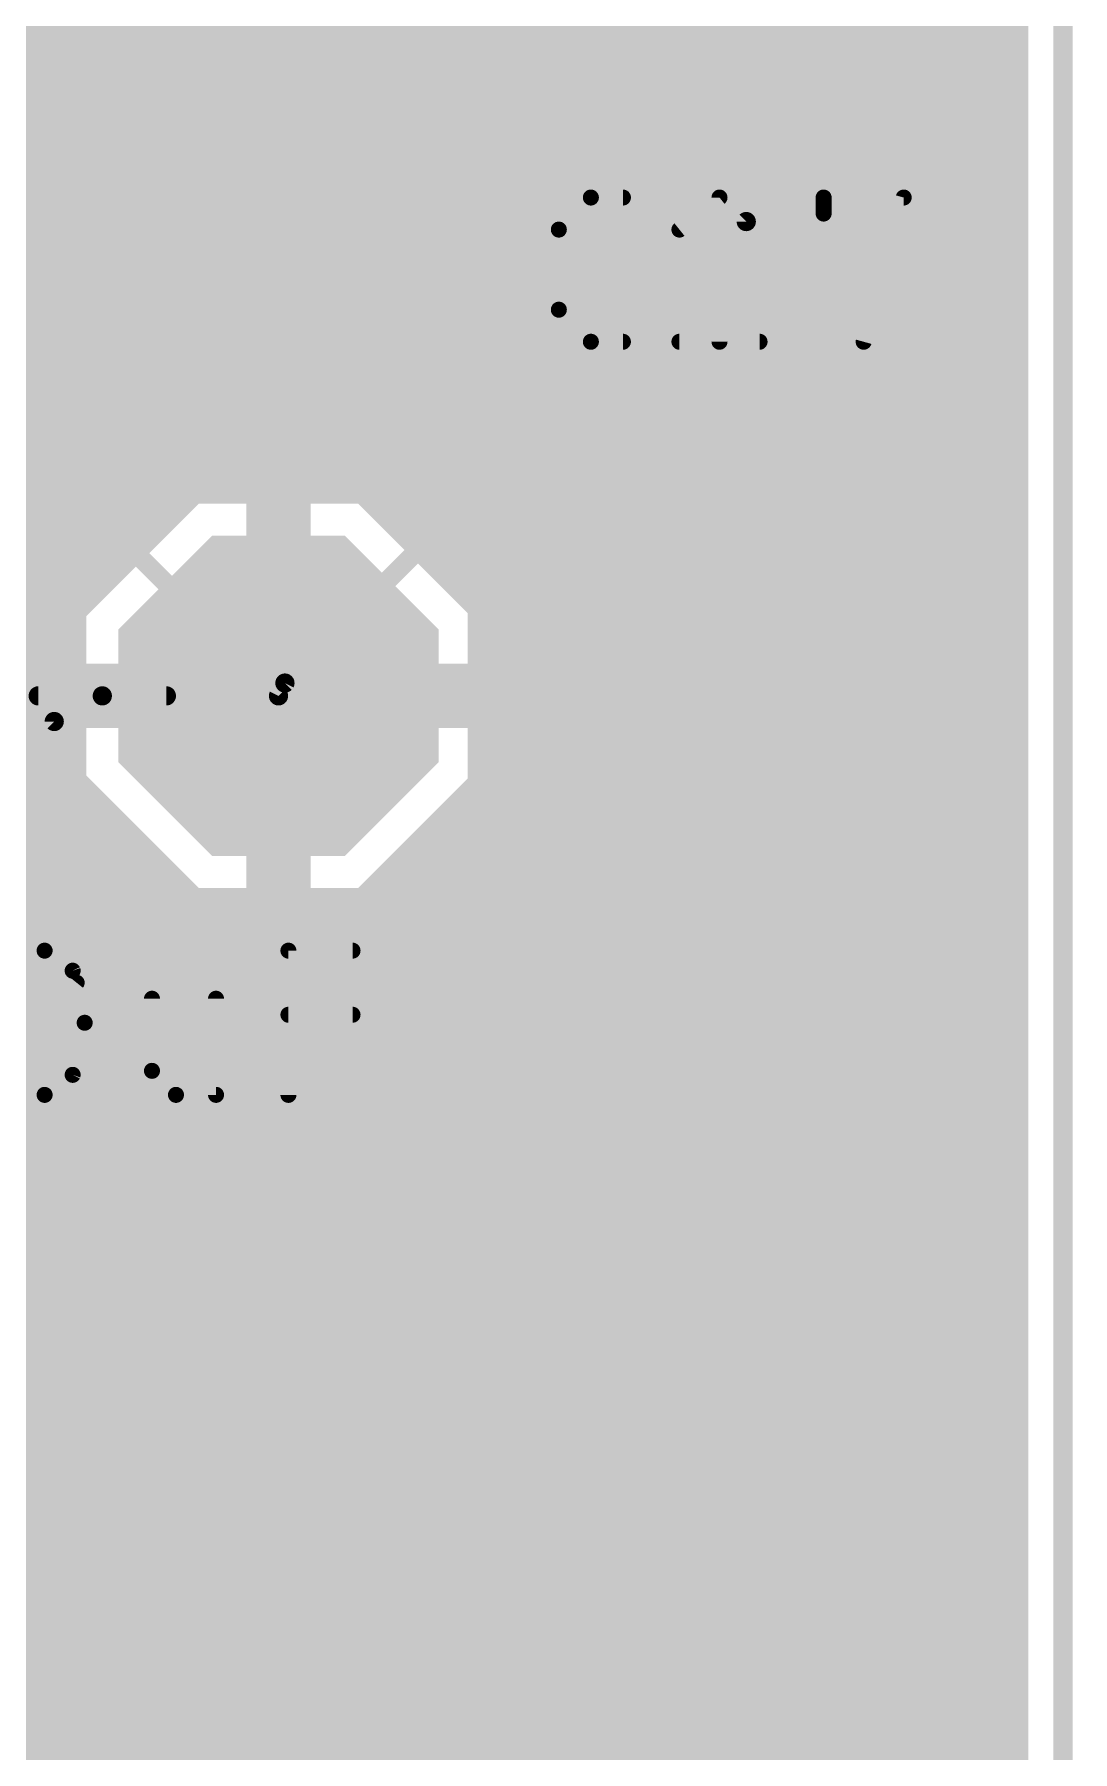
# Model space of a CAD drawing. Extents: x -50 to 50, y 0 to 88.
# Drawn here: x 15.84 to 24.08, y 50.05 to 63.66 of the extents above; entities that cross this region are included whole.
import ezdxf

# ---------------------------------------------------------------- set-up
doc = ezdxf.new("R2010")
doc.units = 0
for name, color, linetype in [('1', 12, 'CONTINUOUS'), ('16', 132, 'CONTINUOUS'), ('17', 110, 'CONTINUOUS'), ('20', 31, 'CONTINUOUS'), ('21', 253, 'CONTINUOUS'), ('25', 253, 'CONTINUOUS'), ('27', 253, 'CONTINUOUS'), ('51', 253, 'CONTINUOUS')]:
    doc.layers.add(name, color=color, linetype=linetype)

# ---------------------------------------------------------------- blocks, each defined once
blk = doc.blocks.new('RECT')
blk.add_solid([(-0.5, -0.5), (0.5, -0.5), (-0.5, 0.5), (0.5, 0.5)])
blk = doc.blocks.new('OCTAGONP')
at = {"const_width": 0.5}
blk.add_lwpolyline([(-0.25, -0.1036), (-0.25, 0.1036), (-0.1036, 0.25), (0.1036, 0.25), (0.25, 0.1036), (0.25, -0.1036), (0.1036, -0.25), (-0.1036, -0.25), (-0.25, -0.1036), (-0.25, 0.1036)], dxfattribs=at)

msp = doc.modelspace()

# ---------------------------------------------------------------- linework, layer by layer
at = {"layer": '1'}
for points, const_width in [([(20.4216, 71.628), (20.4216, 23.4696)], 0.1524), ([(20.9002, 23.6678), (20.9002, 67.4255)], 0.5), ([(19.3548, 66.7512), (19.3548, 24.0792)], 0.1524), ([(18.8762, 66.2319), (18.8762, 59.8326)], 0.5), ([(23.4738, 65.718), (23.4738, 21.0942)], 0.5), ([(17.78, 58.42), (11.43, 64.77)], 0.1524), ([(3.2533, 63.5), (18.8762, 63.5)], 0.5), ([(20.9002, 63.5), (23.4738, 63.5)], 0.5), ([(2.7533, 63), (18.8762, 63)], 0.5), ([(20.9002, 63), (23.4738, 63)], 0.5), ([(2.2533, 62.5), (18.8762, 62.5)], 0.5), ([(20.9002, 62.5), (23.4738, 62.5)], 0.5), ([(12.3733, 62), (18.8762, 62)], 0.5), ([(20.9002, 62), (23.4738, 62)], 0.5), ([(12.7243, 61.5), (18.8762, 61.5)], 0.5), ([(20.9002, 61.5), (23.4738, 61.5)], 0.5), ([(12.8324, 61), (18.8762, 61)], 0.5), ([(20.9002, 61), (23.4738, 61)], 0.5), ([(12.8324, 60.5), (18.8762, 60.5)], 0.5), ([(20.9002, 60.5), (23.4738, 60.5)], 0.5), ([(17.0452, 60.194), (16.006, 59.1548)], 0.5), ([(17.776, 60.194), (17.0452, 60.194)], 0.5), ([(17.776, 58.424), (17.776, 60.194)], 0.5), ([(18.5148, 60.194), (17.784, 60.194)], 0.5), ([(17.784, 60.194), (17.784, 58.424)], 0.5), ([(18.8762, 59.8326), (18.5148, 60.194)], 0.5), ([(13.2557, 60), (16.8512, 60)], 0.5), ([(17.776, 60), (17.784, 60)], 0.5), ([(18.7088, 60), (18.8762, 60)], 0.5), ([(20.9002, 60), (23.4738, 60)], 0.5), ([(13.9851, 59.5), (16.3512, 59.5)], 0.5), ([(17.776, 59.5), (17.784, 59.5)], 0.5), ([(20.9002, 59.5), (23.4738, 59.5)], 0.5), ([(16.006, 59.1548), (16.006, 58.424)], 0.5), ([(14.2699, 59), (16.006, 59)], 0.5), ([(17.776, 59), (17.784, 59)], 0.5), ([(20.9002, 59), (23.4738, 59)], 0.5), ([(14.3724, 58.5), (16.006, 58.5)], 0.5), ([(16.006, 58.424), (17.776, 58.424)], 0.5), ([(17.776, 58.416), (16.006, 58.416)], 0.5), ([(16.006, 58.416), (16.006, 57.6852)], 0.5), ([(17.776, 58.5), (17.784, 58.5)], 0.5), ([(17.784, 58.424), (17.776, 58.424)], 0.5), ([(17.776, 58.424), (17.776, 58.416)], 0.5), ([(17.776, 56.646), (17.776, 58.416)], 0.5), ([(17.776, 58.416), (17.784, 58.416)], 0.5), ([(17.784, 58.416), (17.784, 56.646)], 0.5), ([(20.9002, 58.5), (23.4738, 58.5)], 0.5), ([(14.3362, 58), (16.006, 58)], 0.5), ([(17.776, 58), (17.784, 58)], 0.5), ([(20.9002, 58), (23.4738, 58)], 0.5), ([(16.006, 57.6852), (17.0452, 56.646)], 0.5), ([(14.1291, 57.5), (16.1912, 57.5)], 0.5), ([(17.776, 57.5), (17.784, 57.5)], 0.5), ([(20.9002, 57.5), (23.4738, 57.5)], 0.5), ([(13.642, 57), (16.6912, 57)], 0.5), ([(17.776, 57), (17.784, 57)], 0.5), ([(18.5148, 56.646), (18.8762, 57.0074)], 0.5), ([(18.8688, 57), (18.8762, 57)], 0.5), ([(18.8762, 57.0074), (18.8762, 25.4929)], 0.5), ([(20.9002, 57), (23.4738, 57)], 0.5), ([(17.0452, 56.646), (17.776, 56.646)], 0.5), ([(17.784, 56.646), (18.5148, 56.646)], 0.5), ([(12.8714, 56.5), (18.8762, 56.5)], 0.5), ([(20.9002, 56.5), (23.4738, 56.5)], 0.5), ([(12.8714, 56), (18.8762, 56)], 0.5), ([(20.9002, 56), (23.4738, 56)], 0.5), ([(12.8714, 55.5), (18.8762, 55.5)], 0.5), ([(20.9002, 55.5), (23.4738, 55.5)], 0.5), ([(12.8714, 55), (18.8762, 55)], 0.5), ([(20.9002, 55), (23.4738, 55)], 0.5), ([(12.8714, 54.5), (18.8762, 54.5)], 0.5), ([(20.9002, 54.5), (23.4738, 54.5)], 0.5), ([(12.8714, 54), (18.8762, 54)], 0.5), ([(20.9002, 54), (23.4738, 54)], 0.5), ([(12.8714, 53.5), (18.8762, 53.5)], 0.5), ([(20.9002, 53.5), (23.4738, 53.5)], 0.5), ([(12.8714, 53), (18.8762, 53)], 0.5), ([(20.9002, 53), (23.4738, 53)], 0.5), ([(12.8714, 52.5), (18.8762, 52.5)], 0.5), ([(20.9002, 52.5), (23.4738, 52.5)], 0.5), ([(12.8714, 52), (18.8762, 52)], 0.5), ([(20.9002, 52), (23.4738, 52)], 0.5), ([(12.8714, 51.5), (18.8762, 51.5)], 0.5), ([(20.9002, 51.5), (23.4738, 51.5)], 0.5), ([(12.8714, 51), (18.8762, 51)], 0.5), ([(20.9002, 51), (23.4738, 51)], 0.5), ([(12.8714, 50.5), (18.8762, 50.5)], 0.5), ([(20.9002, 50.5), (23.4738, 50.5)], 0.5), ([(12.8714, 50), (18.8762, 50)], 0.5), ([(20.9002, 50), (23.4738, 50)], 0.5)]:
    msp.add_lwpolyline(points, dxfattribs=dict(at, const_width=const_width))
for points, const_width in [([(18.8762, 63.375, 1), (18.8762, 63.625)], 0.25), ([(20.9002, 63.625, 1), (20.9002, 63.375)], 0.25), ([(23.4738, 63.375, 1), (23.4738, 63.625)], 0.25), ([(18.8762, 62.875, 1), (18.8762, 63.125)], 0.25), ([(20.9002, 63.125, 1), (20.9002, 62.875)], 0.25), ([(23.4738, 62.875, 1), (23.4738, 63.125)], 0.25), ([(18.8762, 62.375, 1), (18.8762, 62.625)], 0.25), ([(20.9002, 62.625, 1), (20.9002, 62.375)], 0.25), ([(23.4738, 62.375, 1), (23.4738, 62.625)], 0.25), ([(18.8762, 61.875, 1), (18.8762, 62.125)], 0.25), ([(20.9002, 62.125, 1), (20.9002, 61.875)], 0.25), ([(23.4738, 61.875, 1), (23.4738, 62.125)], 0.25), ([(18.8762, 61.375, 1), (18.8762, 61.625)], 0.25), ([(20.9002, 61.625, 1), (20.9002, 61.375)], 0.25), ([(23.4738, 61.375, 1), (23.4738, 61.625)], 0.25), ([(18.8762, 60.875, 1), (18.8762, 61.125)], 0.25), ([(20.9002, 61.125, 1), (20.9002, 60.875)], 0.25), ([(23.4738, 60.875, 1), (23.4738, 61.125)], 0.25), ([(18.8762, 60.375, 1), (18.8762, 60.625)], 0.25), ([(20.9002, 60.625, 1), (20.9002, 60.375)], 0.25), ([(23.4738, 60.375, 1), (23.4738, 60.625)], 0.25), ([(17.0452, 60.319, 1), (17.0452, 60.069)], 0.25), ([(17.1336, 60.1056, 1), (16.9568, 60.2824)], 0.25), ([(17.901, 60.194, 1), (17.651, 60.194)], 0.25), ([(17.784, 60.319, 1), (17.784, 60.069)], 0.25), ([(17.909, 60.194, 1), (17.659, 60.194)], 0.25), ([(17.776, 60.069, 1), (17.776, 60.319)], 0.25), ([(18.6032, 60.2824, 1), (18.4264, 60.1056)], 0.25), ([(18.5148, 60.069, 1), (18.5148, 60.319)], 0.25), ([(16.8512, 59.875, 1), (16.8512, 60.125)], 0.25), ([(17.776, 60.125, 1), (17.776, 59.875)], 0.25), ([(17.784, 59.875, 1), (17.784, 60.125)], 0.25), ([(18.7088, 60.125, 1), (18.7088, 59.875)], 0.25), ([(18.8762, 59.875, 1), (18.8762, 60.125)], 0.25), ([(20.9002, 60.125, 1), (20.9002, 59.875)], 0.25), ([(23.4738, 59.875, 1), (23.4738, 60.125)], 0.25), ([(18.7878, 59.7442, 1), (18.9646, 59.921)], 0.25), ([(18.7512, 59.8326, 1), (19.0012, 59.8326)], 0.25), ([(16.3512, 59.375, 1), (16.3512, 59.625)], 0.25), ([(17.776, 59.625, 1), (17.776, 59.375)], 0.25), ([(17.784, 59.375, 1), (17.784, 59.625)], 0.25), ([(20.9002, 59.625, 1), (20.9002, 59.375)], 0.25), ([(23.4738, 59.375, 1), (23.4738, 59.625)], 0.25), ([(16.131, 59.1548, 1), (15.881, 59.1548)], 0.25), ([(15.9176, 59.2432, 1), (16.0944, 59.0664)], 0.25), ([(16.006, 58.875, 1), (16.006, 59.125)], 0.25), ([(17.776, 59.125, 1), (17.776, 58.875)], 0.25), ([(17.784, 58.875, 1), (17.784, 59.125)], 0.25), ([(20.9002, 59.125, 1), (20.9002, 58.875)], 0.25), ([(23.4738, 58.875, 1), (23.4738, 59.125)], 0.25), ([(16.006, 58.549, 1), (16.006, 58.299)], 0.25), ([(16.006, 58.541, 1), (16.006, 58.291)], 0.25), ([(16.131, 58.416, 1), (15.881, 58.416)], 0.25), ([(16.006, 58.375, 1), (16.006, 58.625)], 0.25), ([(17.776, 58.625, 1), (17.776, 58.375)], 0.25), ([(17.776, 58.549, 1), (17.776, 58.299)], 0.25), ([(17.901, 58.424, 1), (17.651, 58.424)], 0.25), ([(17.901, 58.416, 1), (17.651, 58.416)], 0.25), ([(17.776, 58.541, 1), (17.776, 58.291)], 0.25), ([(17.909, 58.416, 1), (17.659, 58.416)], 0.25), ([(17.776, 58.299, 1), (17.776, 58.549)], 0.25), ([(17.776, 58.291, 1), (17.776, 58.541)], 0.25), ([(17.784, 58.375, 1), (17.784, 58.625)], 0.25), ([(17.784, 58.299, 1), (17.784, 58.549)], 0.25), ([(17.784, 58.291, 1), (17.784, 58.541)], 0.25), ([(20.9002, 58.625, 1), (20.9002, 58.375)], 0.25), ([(23.4738, 58.375, 1), (23.4738, 58.625)], 0.25), ([(15.881, 58.424, 1), (16.131, 58.424)], 0.25), ([(17.651, 58.424, 1), (17.901, 58.424)], 0.25), ([(17.651, 58.416, 1), (17.901, 58.416)], 0.25), ([(17.659, 58.424, 1), (17.909, 58.424)], 0.25), ([(17.7531, 58.3931, 1), (17.8069, 58.4469)], 0.0762), ([(16.006, 57.875, 1), (16.006, 58.125)], 0.25), ([(17.776, 58.125, 1), (17.776, 57.875)], 0.25), ([(17.784, 57.875, 1), (17.784, 58.125)], 0.25), ([(20.9002, 58.125, 1), (20.9002, 57.875)], 0.25), ([(23.4738, 57.875, 1), (23.4738, 58.125)], 0.25), ([(16.0944, 57.7736, 1), (15.9176, 57.5968)], 0.25), ([(15.881, 57.6852, 1), (16.131, 57.6852)], 0.25), ([(16.1912, 57.375, 1), (16.1912, 57.625)], 0.25), ([(17.776, 57.625, 1), (17.776, 57.375)], 0.25), ([(17.784, 57.375, 1), (17.784, 57.625)], 0.25), ([(20.9002, 57.625, 1), (20.9002, 57.375)], 0.25), ([(23.4738, 57.375, 1), (23.4738, 57.625)], 0.25), ([(16.6912, 56.875, 1), (16.6912, 57.125)], 0.25), ([(17.776, 57.125, 1), (17.776, 56.875)], 0.25), ([(17.784, 56.875, 1), (17.784, 57.125)], 0.25), ([(18.8688, 57.125, 1), (18.8688, 56.875)], 0.25), ([(19.0012, 57.0074, 1), (18.7512, 57.0074)], 0.25), ([(18.9646, 56.919, 1), (18.7878, 57.0958)], 0.25), ([(18.8762, 56.875, 1), (18.8762, 57.125)], 0.25), ([(20.9002, 57.125, 1), (20.9002, 56.875)], 0.25), ([(23.4738, 56.875, 1), (23.4738, 57.125)], 0.25), ([(17.0452, 56.771, 1), (17.0452, 56.521)], 0.25), ([(17.784, 56.771, 1), (17.784, 56.521)], 0.25), ([(17.776, 56.521, 1), (17.776, 56.771)], 0.25), ([(18.5148, 56.521, 1), (18.5148, 56.771)], 0.25), ([(16.9568, 56.5576, 1), (17.1336, 56.7344)], 0.25), ([(17.651, 56.646, 1), (17.901, 56.646)], 0.25), ([(17.659, 56.646, 1), (17.909, 56.646)], 0.25), ([(18.4264, 56.7344, 1), (18.6032, 56.5576)], 0.25), ([(18.8762, 56.375, 1), (18.8762, 56.625)], 0.25), ([(20.9002, 56.625, 1), (20.9002, 56.375)], 0.25), ([(23.4738, 56.375, 1), (23.4738, 56.625)], 0.25), ([(18.8762, 55.875, 1), (18.8762, 56.125)], 0.25), ([(20.9002, 56.125, 1), (20.9002, 55.875)], 0.25), ([(23.4738, 55.875, 1), (23.4738, 56.125)], 0.25), ([(18.8762, 55.375, 1), (18.8762, 55.625)], 0.25), ([(20.9002, 55.625, 1), (20.9002, 55.375)], 0.25), ([(23.4738, 55.375, 1), (23.4738, 55.625)], 0.25), ([(18.8762, 54.875, 1), (18.8762, 55.125)], 0.25), ([(20.9002, 55.125, 1), (20.9002, 54.875)], 0.25), ([(23.4738, 54.875, 1), (23.4738, 55.125)], 0.25), ([(18.8762, 54.375, 1), (18.8762, 54.625)], 0.25), ([(20.9002, 54.625, 1), (20.9002, 54.375)], 0.25), ([(23.4738, 54.375, 1), (23.4738, 54.625)], 0.25), ([(18.8762, 53.875, 1), (18.8762, 54.125)], 0.25), ([(20.9002, 54.125, 1), (20.9002, 53.875)], 0.25), ([(23.4738, 53.875, 1), (23.4738, 54.125)], 0.25), ([(18.8762, 53.375, 1), (18.8762, 53.625)], 0.25), ([(20.9002, 53.625, 1), (20.9002, 53.375)], 0.25), ([(23.4738, 53.375, 1), (23.4738, 53.625)], 0.25), ([(18.8762, 52.875, 1), (18.8762, 53.125)], 0.25), ([(20.9002, 53.125, 1), (20.9002, 52.875)], 0.25), ([(23.4738, 52.875, 1), (23.4738, 53.125)], 0.25), ([(18.8762, 52.375, 1), (18.8762, 52.625)], 0.25), ([(20.9002, 52.625, 1), (20.9002, 52.375)], 0.25), ([(23.4738, 52.375, 1), (23.4738, 52.625)], 0.25), ([(18.8762, 51.875, 1), (18.8762, 52.125)], 0.25), ([(20.9002, 52.125, 1), (20.9002, 51.875)], 0.25), ([(23.4738, 51.875, 1), (23.4738, 52.125)], 0.25), ([(18.8762, 51.375, 1), (18.8762, 51.625)], 0.25), ([(20.9002, 51.625, 1), (20.9002, 51.375)], 0.25), ([(23.4738, 51.375, 1), (23.4738, 51.625)], 0.25), ([(18.8762, 50.875, 1), (18.8762, 51.125)], 0.25), ([(20.9002, 51.125, 1), (20.9002, 50.875)], 0.25), ([(23.4738, 50.875, 1), (23.4738, 51.125)], 0.25), ([(18.8762, 50.375, 1), (18.8762, 50.625)], 0.25), ([(20.9002, 50.625, 1), (20.9002, 50.375)], 0.25), ([(23.4738, 50.375, 1), (23.4738, 50.625)], 0.25), ([(18.8762, 49.875, 1), (18.8762, 50.125)], 0.25), ([(20.9002, 50.125, 1), (20.9002, 49.875)], 0.25), ([(23.4738, 49.875, 1), (23.4738, 50.125)], 0.25)]:
    msp.add_lwpolyline(points, format="xyb", dxfattribs=dict(at, const_width=const_width))
at = {"layer": '16'}
for points, const_width in [([(21.4884, 62.1792), (21.4884, 68.58)], 0.1524), ([(16.006, 58.8896), (7.1842, 67.7114)], 0.5), ([(6.7056, 67.5132), (16.002, 58.2168)], 0.1524), ([(23.4738, 65.718), (23.4738, 21.0942)], 0.5), ([(11.3956, 63.5), (23.4738, 63.5)], 0.5), ([(11.8956, 63), (23.4738, 63)], 0.5), ([(12.3956, 62.5), (23.4738, 62.5)], 0.5), ([(12.8956, 62), (23.4738, 62)], 0.5), ([(17.8308, 58.5216), (21.4884, 62.1792)], 0.1524), ([(13.3956, 61.5), (23.4738, 61.5)], 0.5), ([(13.8956, 61), (23.4738, 61)], 0.5), ([(14.3956, 60.5), (23.4738, 60.5)], 0.5), ([(17.0452, 60.194), (16.006, 59.1548)], 0.5), ([(17.776, 60.194), (17.0452, 60.194)], 0.5), ([(17.776, 58.424), (17.776, 60.194)], 0.5), ([(18.5148, 60.194), (17.784, 60.194)], 0.5), ([(17.784, 60.194), (17.784, 58.424)], 0.5), ([(19.554, 59.1548), (18.5148, 60.194)], 0.5), ([(14.8956, 60), (16.8512, 60)], 0.5), ([(17.776, 60), (17.784, 60)], 0.5), ([(18.7088, 60), (23.4738, 60)], 0.5), ([(15.3956, 59.5), (16.3512, 59.5)], 0.5), ([(17.776, 59.5), (17.784, 59.5)], 0.5), ([(19.2088, 59.5), (23.4738, 59.5)], 0.5), ([(16.006, 59.1548), (16.006, 58.8896)], 0.5), ([(19.554, 58.424), (19.554, 59.1548)], 0.5), ([(15.8956, 59), (16.006, 59)], 0.5), ([(17.776, 59), (17.784, 59)], 0.5), ([(19.554, 59), (23.4738, 59)], 0.5), ([(17.776, 58.5), (17.784, 58.5)], 0.5), ([(17.784, 58.424), (17.776, 58.424)], 0.5), ([(17.776, 56.646), (17.776, 58.416)], 0.5), ([(17.776, 58.416), (17.784, 58.416)], 0.5), ([(17.784, 58.416), (17.784, 58.424)], 0.5), ([(17.784, 58.424), (19.554, 58.424)], 0.5), ([(17.784, 58.416), (17.784, 56.646)], 0.5), ([(19.554, 58.416), (17.784, 58.416)], 0.5), ([(19.554, 58.5), (23.4738, 58.5)], 0.5), ([(19.554, 57.6852), (19.554, 58.416)], 0.5), ([(17.8308, 58.5216), (17.78, 58.42)], 0.1524), ([(16.002, 58.2168), (16.002, 27.8892)], 0.1524), ([(17.776, 58), (17.784, 58)], 0.5), ([(19.554, 58), (23.4738, 58)], 0.5), ([(18.5148, 56.646), (19.554, 57.6852)], 0.5), ([(17.776, 57.5), (17.784, 57.5)], 0.5), ([(19.3688, 57.5), (23.4738, 57.5)], 0.5), ([(16.4806, 28.0874), (16.4806, 57.2106)], 0.5), ([(16.4806, 57.2106), (17.0452, 56.646)], 0.5), ([(16.4806, 57), (16.6912, 57)], 0.5), ([(17.776, 57), (17.784, 57)], 0.5), ([(18.8688, 57), (23.4738, 57)], 0.5), ([(17.0452, 56.646), (17.776, 56.646)], 0.5), ([(17.784, 56.646), (18.5148, 56.646)], 0.5), ([(16.4806, 56.5), (23.4738, 56.5)], 0.5), ([(16.4806, 56), (23.4738, 56)], 0.5), ([(16.4806, 55.5), (23.4738, 55.5)], 0.5), ([(16.4806, 55), (23.4738, 55)], 0.5), ([(16.4806, 54.5), (23.4738, 54.5)], 0.5), ([(16.4806, 54), (23.4738, 54)], 0.5), ([(16.4806, 53.5), (23.4738, 53.5)], 0.5), ([(16.4806, 53), (23.4738, 53)], 0.5), ([(16.4806, 52.5), (23.4738, 52.5)], 0.5), ([(16.4806, 52), (23.4738, 52)], 0.5), ([(16.4806, 51.5), (23.4738, 51.5)], 0.5), ([(16.4806, 51), (23.4738, 51)], 0.5), ([(16.4806, 50.5), (23.4738, 50.5)], 0.5), ([(16.4806, 50), (23.4738, 50)], 0.5)]:
    msp.add_lwpolyline(points, dxfattribs=dict(at, const_width=const_width))
for points, const_width in [([(23.4738, 63.375, 1), (23.4738, 63.625)], 0.25), ([(23.4738, 62.875, 1), (23.4738, 63.125)], 0.25), ([(23.4738, 62.375, 1), (23.4738, 62.625)], 0.25), ([(21.4503, 62.1792, 1), (21.5265, 62.1792)], 0.0762), ([(21.5153, 62.1523, 1), (21.4615, 62.2061)], 0.0762), ([(23.4738, 61.875, 1), (23.4738, 62.125)], 0.25), ([(23.4738, 61.375, 1), (23.4738, 61.625)], 0.25), ([(23.4738, 60.875, 1), (23.4738, 61.125)], 0.25), ([(23.4738, 60.375, 1), (23.4738, 60.625)], 0.25), ([(17.0452, 60.319, 1), (17.0452, 60.069)], 0.25), ([(17.1336, 60.1056, 1), (16.9568, 60.2824)], 0.25), ([(17.901, 60.194, 1), (17.651, 60.194)], 0.25), ([(17.784, 60.319, 1), (17.784, 60.069)], 0.25), ([(17.909, 60.194, 1), (17.659, 60.194)], 0.25), ([(17.776, 60.069, 1), (17.776, 60.319)], 0.25), ([(18.6032, 60.2824, 1), (18.4264, 60.1056)], 0.25), ([(18.5148, 60.069, 1), (18.5148, 60.319)], 0.25), ([(16.8512, 59.875, 1), (16.8512, 60.125)], 0.25), ([(17.776, 60.125, 1), (17.776, 59.875)], 0.25), ([(17.784, 59.875, 1), (17.784, 60.125)], 0.25), ([(18.7088, 60.125, 1), (18.7088, 59.875)], 0.25), ([(23.4738, 59.875, 1), (23.4738, 60.125)], 0.25), ([(16.3512, 59.375, 1), (16.3512, 59.625)], 0.25), ([(17.776, 59.625, 1), (17.776, 59.375)], 0.25), ([(17.784, 59.375, 1), (17.784, 59.625)], 0.25), ([(19.2088, 59.625, 1), (19.2088, 59.375)], 0.25), ([(23.4738, 59.375, 1), (23.4738, 59.625)], 0.25), ([(16.131, 59.1548, 1), (15.881, 59.1548)], 0.25), ([(15.9176, 59.2432, 1), (16.0944, 59.0664)], 0.25), ([(19.679, 59.1548, 1), (19.429, 59.1548)], 0.25), ([(19.4656, 59.0664, 1), (19.6424, 59.2432)], 0.25), ([(15.8956, 59.125, 1), (15.8956, 58.875)], 0.25), ([(16.006, 58.875, 1), (16.006, 59.125)], 0.25), ([(17.776, 59.125, 1), (17.776, 58.875)], 0.25), ([(17.784, 58.875, 1), (17.784, 59.125)], 0.25), ([(19.554, 59.125, 1), (19.554, 58.875)], 0.25), ([(23.4738, 58.875, 1), (23.4738, 59.125)], 0.25), ([(15.9176, 58.8012, 1), (16.0944, 58.978)], 0.25), ([(15.881, 58.8896, 1), (16.131, 58.8896)], 0.25), ([(17.776, 58.625, 1), (17.776, 58.375)], 0.25), ([(17.776, 58.549, 1), (17.776, 58.299)], 0.25), ([(17.901, 58.416, 1), (17.651, 58.416)], 0.25), ([(17.776, 58.541, 1), (17.776, 58.291)], 0.25), ([(17.909, 58.424, 1), (17.659, 58.424)], 0.25), ([(17.784, 58.549, 1), (17.784, 58.299)], 0.25), ([(17.909, 58.416, 1), (17.659, 58.416)], 0.25), ([(17.784, 58.541, 1), (17.784, 58.291)], 0.25), ([(17.784, 58.375, 1), (17.784, 58.625)], 0.25), ([(17.784, 58.299, 1), (17.784, 58.549)], 0.25), ([(17.784, 58.291, 1), (17.784, 58.541)], 0.25), ([(19.554, 58.625, 1), (19.554, 58.375)], 0.25), ([(19.679, 58.416, 1), (19.429, 58.416)], 0.25), ([(19.554, 58.299, 1), (19.554, 58.549)], 0.25), ([(19.554, 58.291, 1), (19.554, 58.541)], 0.25), ([(23.4738, 58.375, 1), (23.4738, 58.625)], 0.25), ([(17.651, 58.424, 1), (17.901, 58.424)], 0.25), ([(17.659, 58.424, 1), (17.909, 58.424)], 0.25), ([(17.659, 58.416, 1), (17.909, 58.416)], 0.25), ([(17.8039, 58.5485, 1), (17.8577, 58.4947)], 0.0762), ([(17.8649, 58.5046, 1), (17.7967, 58.5386)], 0.0762), ([(19.429, 58.424, 1), (19.679, 58.424)], 0.25), ([(17.7459, 58.437, 1), (17.8141, 58.403)], 0.0762), ([(16.0401, 58.2168, 1), (15.9639, 58.2168)], 0.0762), ([(15.9751, 58.1899, 1), (16.0289, 58.2437)], 0.0762), ([(17.776, 58.125, 1), (17.776, 57.875)], 0.25), ([(17.784, 57.875, 1), (17.784, 58.125)], 0.25), ([(19.554, 58.125, 1), (19.554, 57.875)], 0.25), ([(23.4738, 57.875, 1), (23.4738, 58.125)], 0.25), ([(19.6424, 57.5968, 1), (19.4656, 57.7736)], 0.25), ([(17.776, 57.625, 1), (17.776, 57.375)], 0.25), ([(17.784, 57.375, 1), (17.784, 57.625)], 0.25), ([(19.3688, 57.625, 1), (19.3688, 57.375)], 0.25), ([(19.429, 57.6852, 1), (19.679, 57.6852)], 0.25), ([(23.4738, 57.375, 1), (23.4738, 57.625)], 0.25), ([(16.6056, 57.2106, 1), (16.3556, 57.2106)], 0.25), ([(16.569, 57.299, 1), (16.3922, 57.1222)], 0.25), ([(16.4806, 57.125, 1), (16.4806, 56.875)], 0.25), ([(16.6912, 56.875, 1), (16.6912, 57.125)], 0.25), ([(17.776, 57.125, 1), (17.776, 56.875)], 0.25), ([(17.784, 56.875, 1), (17.784, 57.125)], 0.25), ([(18.8688, 57.125, 1), (18.8688, 56.875)], 0.25), ([(23.4738, 56.875, 1), (23.4738, 57.125)], 0.25), ([(17.0452, 56.771, 1), (17.0452, 56.521)], 0.25), ([(17.784, 56.771, 1), (17.784, 56.521)], 0.25), ([(17.776, 56.521, 1), (17.776, 56.771)], 0.25), ([(18.5148, 56.521, 1), (18.5148, 56.771)], 0.25), ([(16.9568, 56.5576, 1), (17.1336, 56.7344)], 0.25), ([(17.651, 56.646, 1), (17.901, 56.646)], 0.25), ([(17.659, 56.646, 1), (17.909, 56.646)], 0.25), ([(18.4264, 56.7344, 1), (18.6032, 56.5576)], 0.25), ([(16.4806, 56.625, 1), (16.4806, 56.375)], 0.25), ([(23.4738, 56.375, 1), (23.4738, 56.625)], 0.25), ([(16.4806, 56.125, 1), (16.4806, 55.875)], 0.25), ([(23.4738, 55.875, 1), (23.4738, 56.125)], 0.25), ([(16.4806, 55.625, 1), (16.4806, 55.375)], 0.25), ([(23.4738, 55.375, 1), (23.4738, 55.625)], 0.25), ([(16.4806, 55.125, 1), (16.4806, 54.875)], 0.25), ([(23.4738, 54.875, 1), (23.4738, 55.125)], 0.25), ([(16.4806, 54.625, 1), (16.4806, 54.375)], 0.25), ([(23.4738, 54.375, 1), (23.4738, 54.625)], 0.25), ([(16.4806, 54.125, 1), (16.4806, 53.875)], 0.25), ([(23.4738, 53.875, 1), (23.4738, 54.125)], 0.25), ([(16.4806, 53.625, 1), (16.4806, 53.375)], 0.25), ([(23.4738, 53.375, 1), (23.4738, 53.625)], 0.25), ([(16.4806, 53.125, 1), (16.4806, 52.875)], 0.25), ([(23.4738, 52.875, 1), (23.4738, 53.125)], 0.25), ([(16.4806, 52.625, 1), (16.4806, 52.375)], 0.25), ([(23.4738, 52.375, 1), (23.4738, 52.625)], 0.25), ([(16.4806, 52.125, 1), (16.4806, 51.875)], 0.25), ([(23.4738, 51.875, 1), (23.4738, 52.125)], 0.25), ([(16.4806, 51.625, 1), (16.4806, 51.375)], 0.25), ([(23.4738, 51.375, 1), (23.4738, 51.625)], 0.25), ([(16.4806, 51.125, 1), (16.4806, 50.875)], 0.25), ([(23.4738, 50.875, 1), (23.4738, 51.125)], 0.25), ([(16.4806, 50.625, 1), (16.4806, 50.375)], 0.25), ([(23.4738, 50.375, 1), (23.4738, 50.625)], 0.25), ([(16.4806, 50.125, 1), (16.4806, 49.875)], 0.25), ([(23.4738, 49.875, 1), (23.4738, 50.125)], 0.25)]:
    msp.add_lwpolyline(points, format="xyb", dxfattribs=dict(at, const_width=const_width))
at = {"layer": '20', "const_width": 0.1524}
msp.add_lwpolyline([(24, 20.5), (24, 65.5)], dxfattribs=at)
at = {"layer": '21'}
for points, const_width in [([(15.24, 53.34, 1), (15.24, 63.5, 1), (15.24, 53.34)], 0.1524), ([(15.875, 58.4581, 1), (15.875, 58.3819)], 0.0762), ([(16.383, 58.3819, 1), (16.383, 58.4581)], 0.0762)]:
    msp.add_lwpolyline(points, format="xyb", dxfattribs=dict(at, const_width=const_width))
at = {"layer": '21', "const_width": 0.1524}
msp.add_lwpolyline([(15.875, 58.42), (16.383, 58.42)], dxfattribs=at)
at = {"layer": '25'}
for points, const_width in [([(20.2565, 62.3697, 0.4142), (20.0025, 62.1157)], 0.127), ([(20.2565, 62.4015, 1), (20.2565, 62.3379)], 0.0635), ([(20.2565, 62.3379, 1), (20.2565, 62.4015)], 0.0635), ([(20.5105, 62.3379, 1), (20.5105, 62.4015)], 0.0635), ([(21.308, 62.3697, 1), (21.2445, 62.3697)], 0.0635), ([(21.2961, 62.3449, 1), (21.2564, 62.3945)], 0.0635), ([(22.1017, 62.4015, 1), (22.1017, 62.3379)], 0.0635), ([(22.1335, 62.3697, 1), (22.07, 62.3697)], 0.0635), ([(22.7673, 62.3612, 1), (22.7061, 62.3782)], 0.0635), ([(22.7367, 62.3379, 1), (22.7367, 62.4015)], 0.0635), ([(22.07, 62.2427, 1), (22.1335, 62.2427)], 0.0635), ([(20.0343, 62.1157, 1), (19.9708, 62.1157)], 0.0635), ([(19.9708, 62.1157, 1), (20.0343, 62.1157)], 0.0635), ([(20.9389, 62.1405, 1), (20.9786, 62.0909)], 0.0635), ([(20.0025, 61.4807, 0.4142), (20.2565, 61.2267)], 0.127), ([(20.0343, 61.4807, 1), (19.9708, 61.4807)], 0.0635), ([(19.9708, 61.4807, 1), (20.0343, 61.4807)], 0.0635), ([(20.2565, 61.2585, 1), (20.2565, 61.1949)], 0.0635), ([(20.2565, 61.1949, 1), (20.2565, 61.2585)], 0.0635), ([(20.5105, 61.1949, 1), (20.5105, 61.2585)], 0.0635), ([(20.9587, 61.2585, 1), (20.9587, 61.1949)], 0.0635), ([(21.2445, 61.2267, 1), (21.308, 61.2267)], 0.0635), ([(21.5937, 61.1949, 1), (21.5937, 61.2585)], 0.0635), ([(22.3886, 61.2352, 1), (22.4498, 61.2182)], 0.0635)]:
    msp.add_lwpolyline(points, format="xyb", dxfattribs=dict(at, const_width=const_width))
at = {"layer": '25', "const_width": 0.127}
for points in [[(20.2565, 62.3697), (20.5105, 62.3697)], [(20.9587, 62.1157), (21.2762, 62.3697)], [(21.2762, 62.3697), (21.2762, 61.2267)], [(22.1017, 62.2427), (22.1017, 62.3697)], [(22.1017, 62.3697), (22.7367, 62.3697)], [(22.7367, 62.3697), (22.4192, 61.2267)], [(20.0025, 61.4807), (20.0025, 62.1157)], [(20.5105, 61.2267), (20.2565, 61.2267)], [(20.9587, 61.2267), (21.5937, 61.2267)]]:
    msp.add_lwpolyline(points, dxfattribs=at)
at = {"layer": '27'}
for points, const_width in [([(15.9258, 56.4007, 0.3205), (15.7035, 56.242)], 0.127), ([(15.9258, 56.4325, 1), (15.9258, 56.3689)], 0.0635), ([(16.1481, 56.242, 0.3205), (15.9258, 56.4007)], 0.127), ([(15.9258, 56.3689, 1), (15.9258, 56.4325)], 0.0635), ([(17.8587, 56.4325, 1), (17.8587, 56.3689)], 0.0635), ([(17.8905, 56.4007, 1), (17.827, 56.4007)], 0.0635), ([(18.3667, 56.3689, 1), (18.3667, 56.4325)], 0.0635), ([(16.1766, 56.2559, 1), (16.1195, 56.228)], 0.0635), ([(16.2433, 55.8292, 0.1139), (16.1481, 56.242)], 0.127), ([(16.118, 56.2317, 1), (16.1781, 56.2522)], 0.0635), ([(16.2046, 56.1269, 1), (16.155, 56.1665)], 0.0635), ([(16.8085, 56.0197, 1), (16.745, 56.0197)], 0.0635), ([(17.3164, 56.0197, 1), (17.253, 56.0197)], 0.0635), ([(17.8587, 55.9245, 1), (17.8587, 55.861)], 0.0635), ([(18.3667, 55.861, 1), (18.3667, 55.9245)], 0.0635), ([(16.1481, 55.4165, 0.1139), (16.2433, 55.8292)], 0.127), ([(16.2751, 55.8292, 1), (16.2116, 55.8292)], 0.0635), ([(16.2116, 55.8292, 1), (16.2751, 55.8292)], 0.0635), ([(15.7035, 55.4165, 0.3205), (15.9258, 55.2577)], 0.127), ([(15.9258, 55.2577, 0.3205), (16.1481, 55.4165)], 0.127), ([(16.1195, 55.4304, 1), (16.1766, 55.4025)], 0.0635), ([(16.1781, 55.4062, 1), (16.118, 55.4267)], 0.0635), ([(16.7767, 55.4482, 0.4142), (16.9672, 55.2577)], 0.127), ([(16.8085, 55.4482, 1), (16.745, 55.4482)], 0.0635), ([(16.745, 55.4482, 1), (16.8085, 55.4482)], 0.0635), ([(15.9258, 55.2895, 1), (15.9258, 55.2259)], 0.0635), ([(15.9258, 55.2259, 1), (15.9258, 55.2895)], 0.0635), ([(16.9672, 55.2895, 1), (16.9672, 55.2259)], 0.0635), ([(16.9672, 55.2259, 1), (16.9672, 55.2895)], 0.0635), ([(17.253, 55.2577, 1), (17.3164, 55.2577)], 0.0635), ([(17.2847, 55.2259, 1), (17.2847, 55.2895)], 0.0635), ([(17.827, 55.2577, 1), (17.8905, 55.2577)], 0.0635)]:
    msp.add_lwpolyline(points, format="xyb", dxfattribs=dict(at, const_width=const_width))
at = {"layer": '27', "const_width": 0.127}
for points in [[(17.8587, 55.2577), (17.8587, 56.4007)], [(17.8587, 56.4007), (18.3667, 56.4007)], [(15.6718, 55.5117), (16.1798, 56.1467)], [(16.7767, 56.0197), (16.7767, 55.4482)], [(17.2847, 55.2577), (17.2847, 56.0197)], [(17.8587, 55.8927), (18.3667, 55.8927)], [(16.9672, 55.2577), (17.2847, 55.2577)]]:
    msp.add_lwpolyline(points, dxfattribs=at)
at = {"layer": '51', "const_width": 0.1524}
msp.add_lwpolyline([(16.383, 58.42), (16.891, 58.42)], dxfattribs=at)
at = {"layer": '51', "const_width": 0.0762}
for points in [[(16.383, 58.4581, 1), (16.383, 58.3819)], [(16.891, 58.3819, 1), (16.891, 58.4581)]]:
    msp.add_lwpolyline(points, format="xyb", dxfattribs=at)

# ---------------------------------------------------------------- block references
at = {"layer": '17', "xscale": 2.54, "yscale": 2.54}
msp.add_blockref('OCTAGONP', (17.78, 58.42), dxfattribs=at)
msp.add_blockref('OCTAGONP', (17.78, 58.42), dxfattribs=at)
at = {"layer": '21', "xscale": 0.635, "yscale": 2.286}
msp.add_blockref('RECT', (15.8115, 58.42), dxfattribs=at)

doc.saveas('drawing.dxf')
